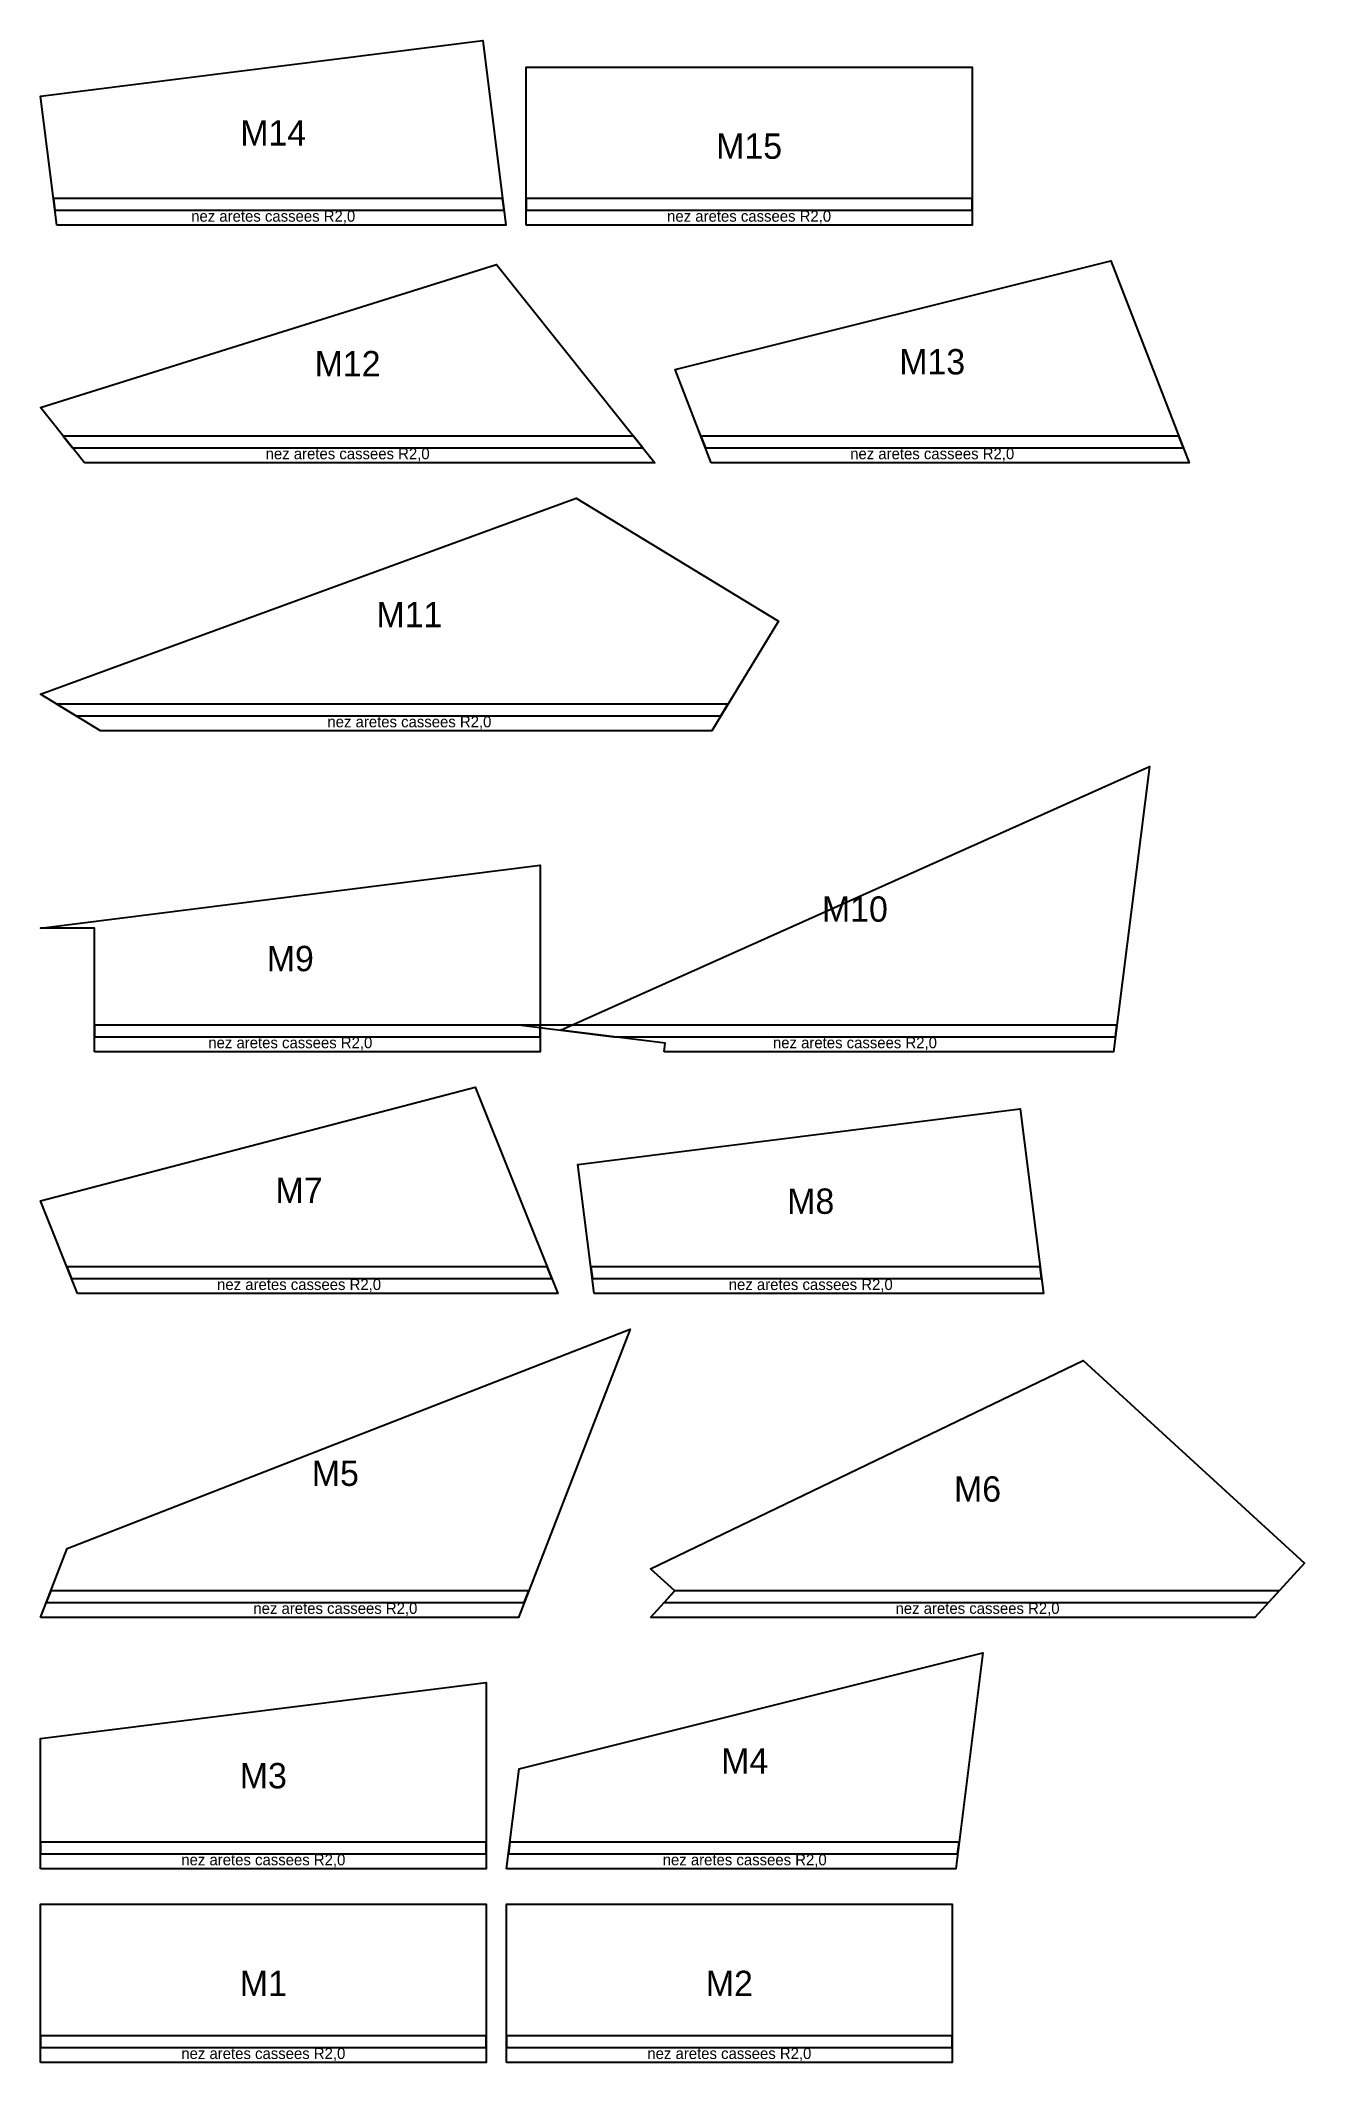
# Model space of a CAD drawing. Header units: millimetres. Extents: x 0 to 2495, y 0 to 3992.
import ezdxf
from ezdxf.enums import TextEntityAlignment as Align

# ---------------------------------------------------------------- set-up
doc = ezdxf.new("R2010")
doc.units = ezdxf.units.MM
for name, color, linetype in [('DECOUPE', 7, 'CONTINUOUS'), ('EMBREVEMENT', 140, 'CONTINUOUS'), ('TEXTE', 3, 'CONTINUOUS')]:
    doc.layers.add(name, color=color, linetype=linetype)

msp = doc.modelspace()

# ---------------------------------------------------------------- linework, layer by layer
at = {"layer": 'DECOUPE'}
for points in [[(32.07, 3626.735), (0, 3881.735), (873.122, 3991.543), (919.002, 3626.735)], [(959.002, 3626.735), (959.002, 3909.08), (959.002, 3939.08), (1839.002, 3939.08), (1839.002, 3909.08), (1839.002, 3626.735)], [(1324.178, 3157.87), (1252.847, 3341.921), (2113.372, 3556.735), (2267.958, 3157.87)], [(86.888, 3157.87), (0, 3266.726), (900.532, 3549.146), (1212.847, 3157.87)], [(118.73, 2628.662), (0, 2700.849), (1057.354, 3087.87), (1456.697, 2845.074), (1325.12, 2628.662)], [(1231.365, 1995.27), (1233.467, 2011.959), (1026.535, 2038.018), (2189.263, 2558.662), (2118.315, 1995.27)], [(106.535, 1995.27), (106.535, 2239.097), (0, 2239.097), (986.535, 2363.331), (986.535, 1995.27)], [(73.281, 1517.922), (0, 1700.999), (858.109, 1925.27), (1021.161, 1517.922)], [(1093.231, 1517.922), (1061.161, 1772.922), (1934.283, 1882.73), (1980.163, 1517.922)], [(0, 878.698), (52.767, 1014.849), (1164.39, 1447.922), (943.779, 878.698)], [(1204.39, 878.698), (1252.193, 930.922), (1204.605, 974.482), (2058.608, 1385.766), (2495.488, 985.863), (2397.393, 878.698)], [(920, 382.345), (944.872, 580.115), (1860.552, 808.698), (1806.932, 382.345)], [(0, 382.345), (0, 639.59), (880, 750.263), (880, 382.345)], [(0, 0), (0, 312.345), (880, 312.345), (880, 0)], [(920, 0), (920, 312.345), (1800, 312.345), (1800, 0)]]:
    msp.add_lwpolyline(points, close=True, dxfattribs=at)
at = {"layer": 'EMBREVEMENT'}
for points in [[(28.36, 3656.235), (915.292, 3656.235), (912.399, 3679.235), (25.467, 3679.235)], [(959.002, 3656.235), (1839.002, 3656.235), (1839.002, 3679.235), (959.002, 3679.235)], [(63.341, 3187.37), (1189.3, 3187.37), (1170.942, 3210.37), (44.983, 3210.37)], [(1312.745, 3187.37), (2256.525, 3187.37), (2247.611, 3210.37), (1303.831, 3210.37)], [(70.209, 2658.162), (1343.056, 2658.162), (1357.04, 2681.162), (32.38, 2681.162)], [(106.535, 2024.77), (986.535, 2024.77), (986.535, 2047.77), (106.535, 2047.77)], [(1131.738, 2024.77), (2122.03, 2024.77), (2124.927, 2047.77), (949.095, 2047.77)], [(61.473, 1547.422), (1009.352, 1547.422), (1000.146, 1570.422), (52.267, 1570.422)], [(1089.52, 1547.422), (1976.453, 1547.422), (1973.56, 1570.422), (1086.628, 1570.422)], [(11.433, 908.198), (955.212, 908.198), (964.126, 931.198), (20.347, 931.198)], [(1231.393, 908.198), (2424.396, 908.198), (2445.449, 931.198), (1251.892, 931.198)], [(0, 411.845), (880, 411.845), (880, 434.845), (0, 434.845)], [(923.71, 411.845), (1810.642, 411.845), (1813.535, 434.845), (926.603, 434.845)], [(0, 29.5), (880, 29.5), (880, 52.5), (0, 52.5)], [(920, 29.5), (1800, 29.5), (1800, 52.5), (920, 52.5)]]:
    msp.add_lwpolyline(points, close=True, dxfattribs=at)

# ---------------------------------------------------------------- texts
at = {"layer": 'TEXTE'}
for s, height, p in [('M14', 50, (459.501, 3809.139)), ('M15', 50, (1399.002, 3782.908)), ('nez aretes cassees R2,0', 22, (459.501, 3644.735)), ('nez aretes cassees R2,0', 22, (1399.002, 3644.735)), ('M12', 50, (606.424, 3353.508)), ('M13', 50, (1760.402, 3357.303)), ('nez aretes cassees R2,0', 22, (606.424, 3175.87)), ('nez aretes cassees R2,0', 22, (1760.402, 3175.87)), ('M11', 50, (728.348, 2858.266)), ('nez aretes cassees R2,0', 22, (728.348, 2646.662)), ('M10', 50, (1607.899, 2276.966)), ('M9', 50, (493.267, 2179.3)), ('nez aretes cassees R2,0', 22, (493.267, 2013.27)), ('nez aretes cassees R2,0', 22, (1607.899, 2013.27)), ('M7', 50, (510.58, 1721.596)), ('M8', 50, (1520.662, 1700.326)), ('nez aretes cassees R2,0', 22, (510.58, 1535.922)), ('nez aretes cassees R2,0', 22, (1520.662, 1535.922)), ('M5', 50, (582.195, 1163.31)), ('M6', 50, (1849.939, 1132.232)), ('nez aretes cassees R2,0', 22, (582.195, 896.698)), ('nez aretes cassees R2,0', 22, (1849.939, 896.698)), ('M4', 50, (1390.276, 595.521)), ('M3', 50, (440, 566.304)), ('nez aretes cassees R2,0', 22, (440, 400.345)), ('nez aretes cassees R2,0', 22, (1390.276, 400.345)), ('M1', 50, (440, 156.173)), ('M2', 50, (1360, 156.173)), ('nez aretes cassees R2,0', 22, (440, 18)), ('nez aretes cassees R2,0', 22, (1360, 18))]:
    msp.add_text(s, height=height, dxfattribs=at).set_placement(p, align=Align.MIDDLE_CENTER)

doc.saveas('drawing.dxf')
